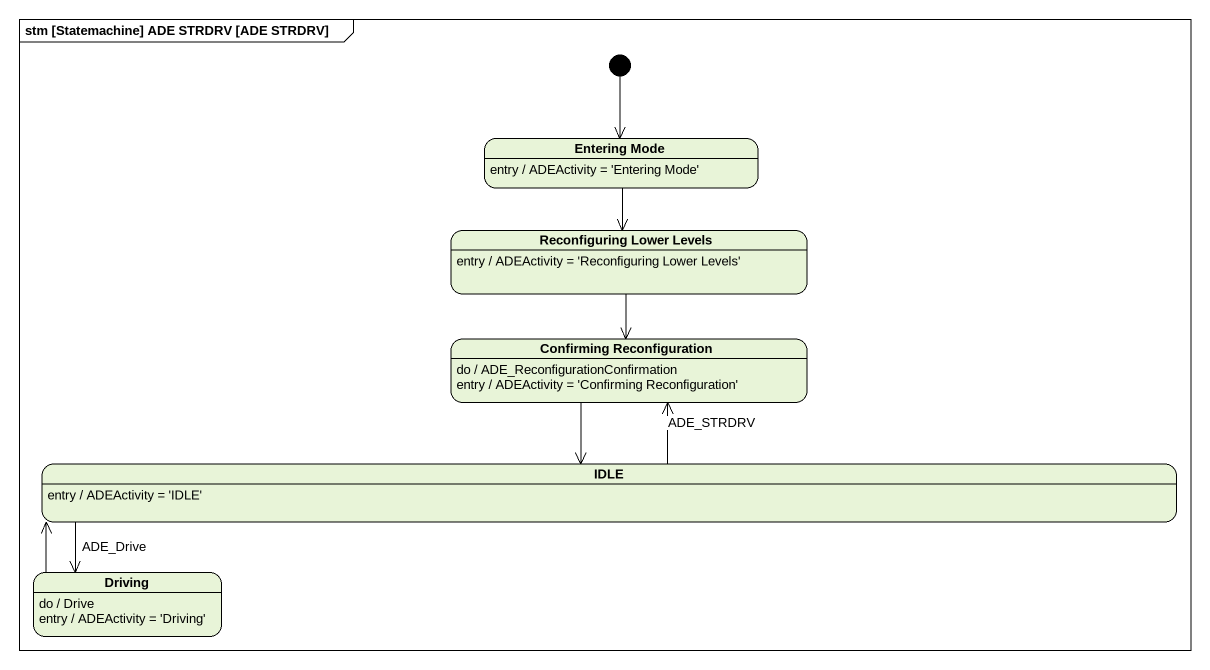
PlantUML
@startuml
mainframe stm [Statemachine] ADE STRDRV [ADE STRDRV]
hide empty description
state "Entering Mode" as Entering_Mode
Entering_Mode : entry / ADEActivity = 'Entering Mode'
state "Reconfiguring Lower Levels" as Reconfiguring_Lower_Levels
Reconfiguring_Lower_Levels : entry / ADEActivity = 'Reconfiguring Lower Levels'
state "Confirming Reconfiguration" as Confirming_Reconfiguration
Confirming_Reconfiguration : do / ADE_ReconfigurationConfirmation
Confirming_Reconfiguration : entry / ADEActivity = 'Confirming Reconfiguration'
state IDLE
IDLE : entry / ADEActivity = 'IDLE'
state Driving
Driving : do / Drive
Driving : entry / ADEActivity = 'Driving'
[*] --> Entering_Mode
Entering_Mode --> Reconfiguring_Lower_Levels
Reconfiguring_Lower_Levels --> Confirming_Reconfiguration
Confirming_Reconfiguration --> IDLE
IDLE -up-> Confirming_Reconfiguration : ADE_STRDRV
IDLE -left-> Driving : ADE_Drive
Driving -right-> IDLE
@enduml
